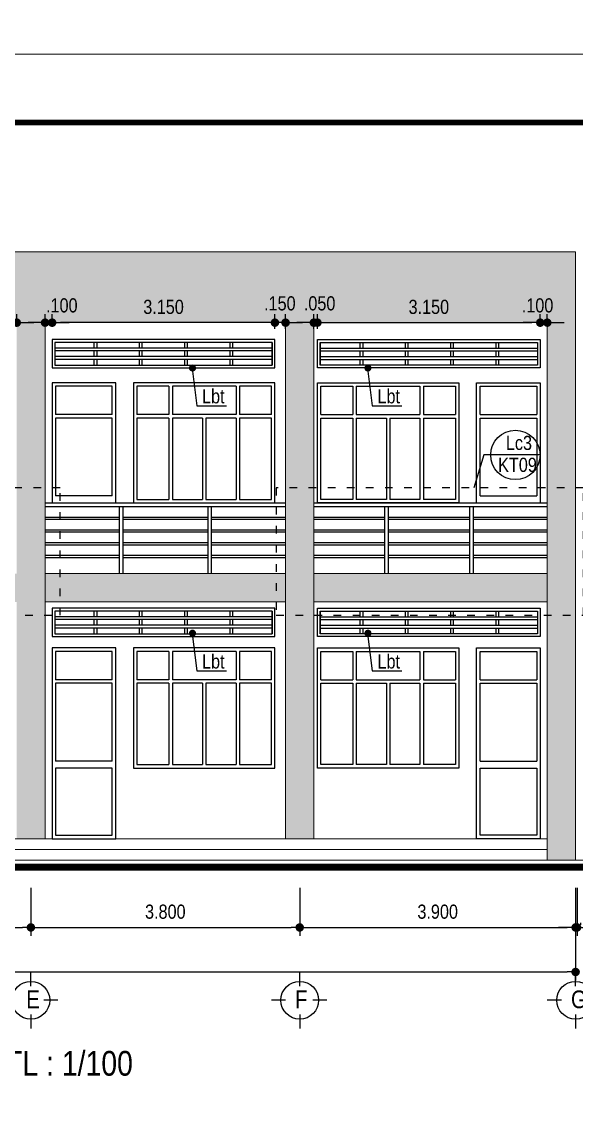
# Model space of a CAD drawing. Header units: millimetres. Extents: x 100 to 288, y -65 to 177.
# Drawn here: x 223.54 to 231.38, y 132.28 to 147.61 of the extents above; entities that cross this region are included whole.
import ezdxf

# ---------------------------------------------------------------- set-up
doc = ezdxf.new("R2010")
doc.units = ezdxf.units.MM
doc.header["$LTSCALE"] = 0.3
doc.header["$MEASUREMENT"] = 0
doc.header["$PDMODE"] = 2
doc.linetypes.add('ACAD_ISO03W100', pattern=[30, 12, -18])
doc.layers.get('0').update_dxf_attribs({"linetype": 'CONTINUOUS', "lineweight": 13})
doc.layers.get('DEFPOINTS').update_dxf_attribs({"linetype": 'CONTINUOUS', "lineweight": 13})
for name, color, linetype in [('CHU', 3, 'CONTINUOUS'), ('LAYER 1', 1, 'CONTINUOUS'), ('LAYER 7', 7, 'CONTINUOUS'), ('LAYER1', 1, 'CONTINUOUS'), ('LAYER5', 5, 'CONTINUOUS'), ('LAYER7', 7, 'CONTINUOUS')]:
    doc.layers.add(name, color=color, linetype=linetype)
doc.layers.add('Layer6', color=7, linetype='CONTINUOUS', true_color=0xffe8a3)
doc.styles.add('HELVE-KT', font='VHELVCN.TTF')
doc.dimstyles.new('1-100', dxfattribs={"dimtxt": 0.2, "dimasz": 0.12, "dimexe": 0.12, "dimexo": 0.2, "dimgap": 0.12, "dimtad": 1, "dimdec": 3, "dimzin": 4, "dimdsep": 46, "dimtxsty": 'HELVE-KT', "dimblk1": 'DOT', "dimblk2": 'DOT', "dimsah": 1, "dimcen": -0.18, "dimadec": 3, "dimazin": 0, "dimtfac": 1, "dimtdec": 3, "dimtmove": 2, "dimatfit": 3, "dimldrblk": 'DOT', "dimfxl": 0, "dimtolj": 1, "dimtzin": 4, "dimarcsym": 0})
pattern_1 = [(0, (122092.118755, -340702.974446), (0.015625, 0.03125), [0, -0.03125])]

# ---------------------------------------------------------------- blocks, each defined once
blk = doc.blocks.new('_DOT')
at = {"color": 0, "linetype": 'ByBlock'}
blk.add_line((-0.5, 0), (-1, 0), dxfattribs=at)
at = {"color": 0, "linetype": 'ByBlock', "const_width": 0.5}
blk.add_lwpolyline([(-0.25, 0, 1), (0.25, 0, 1)], format="xyb", close=True, dxfattribs=at)
blk = doc.blocks.new('*D392')
at = {"layer": 'DEFPOINTS', "color": 0, "lineweight": -2, "ltscale": 5}
for p in [(219.875, 135.559), (223.675, 135.559), (223.675, 134.797)]:
    blk.add_point(p, dxfattribs=at)
at = {"layer": 'LAYER 1', "color": 0, "lineweight": -2, "ltscale": 5}
for p, q in [((219.875, 135.359), (219.875, 134.677)), ((223.675, 135.359), (223.675, 134.677)), ((219.995, 134.797), (223.555, 134.797))]:
    blk.add_line(p, q, dxfattribs=at)
at = {"layer": 'LAYER 1', "color": 0, "lineweight": -2, "ltscale": 5, "xscale": 0.12, "yscale": 0.12, "zscale": 0.12, "rotation": 180}
blk.add_blockref('_DOT', (219.875, 134.797), dxfattribs=at)
at = {"layer": 'LAYER 1', "color": 0, "lineweight": -2, "ltscale": 5, "xscale": 0.12, "yscale": 0.12, "zscale": 0.12}
blk.add_blockref('_DOT', (223.675, 134.797), dxfattribs=at)
at = {"layer": 'LAYER 1', "color": 0, "ltscale": 5, "insert": (221.775, 135.019), "char_height": 0.2, "attachment_point": 5, "style": 'HELVE-KT'}
blk.add_mtext('\\A1;3.800', dxfattribs=at)
blk = doc.blocks.new('*D393')
at = {"layer": 'DEFPOINTS', "color": 0, "lineweight": -2, "ltscale": 5}
for p in [(223.675, 135.559), (227.475, 135.559), (227.475, 134.797)]:
    blk.add_point(p, dxfattribs=at)
at = {"layer": 'LAYER 1', "color": 0, "lineweight": -2, "ltscale": 5}
for p, q in [((223.675, 135.359), (223.675, 134.677)), ((227.475, 135.359), (227.475, 134.677)), ((223.795, 134.797), (227.355, 134.797))]:
    blk.add_line(p, q, dxfattribs=at)
at = {"layer": 'LAYER 1', "color": 0, "lineweight": -2, "ltscale": 5, "xscale": 0.12, "yscale": 0.12, "zscale": 0.12, "rotation": 180}
blk.add_blockref('_DOT', (223.675, 134.797), dxfattribs=at)
at = {"layer": 'LAYER 1', "color": 0, "lineweight": -2, "ltscale": 5, "xscale": 0.12, "yscale": 0.12, "zscale": 0.12}
blk.add_blockref('_DOT', (227.475, 134.797), dxfattribs=at)
at = {"layer": 'LAYER 1', "color": 0, "ltscale": 5, "insert": (225.575, 135.019), "char_height": 0.2, "attachment_point": 5, "style": 'HELVE-KT'}
blk.add_mtext('\\A1;3.800', dxfattribs=at)
blk = doc.blocks.new('*D394')
at = {"layer": 'DEFPOINTS', "color": 0, "lineweight": -2, "ltscale": 5}
for p in [(227.475, 135.559), (231.375, 135.559), (231.375, 134.797)]:
    blk.add_point(p, dxfattribs=at)
at = {"layer": 'LAYER 1', "color": 0, "lineweight": -2, "ltscale": 5}
for p, q in [((227.475, 135.359), (227.475, 134.677)), ((231.375, 135.359), (231.375, 134.677)), ((227.595, 134.797), (231.255, 134.797))]:
    blk.add_line(p, q, dxfattribs=at)
at = {"layer": 'LAYER 1', "color": 0, "lineweight": -2, "ltscale": 5, "xscale": 0.12, "yscale": 0.12, "zscale": 0.12, "rotation": 180}
blk.add_blockref('_DOT', (227.475, 134.797), dxfattribs=at)
at = {"layer": 'LAYER 1', "color": 0, "lineweight": -2, "ltscale": 5, "xscale": 0.12, "yscale": 0.12, "zscale": 0.12}
blk.add_blockref('_DOT', (231.375, 134.797), dxfattribs=at)
at = {"layer": 'LAYER 1', "color": 0, "ltscale": 5, "insert": (229.425, 135.019), "char_height": 0.2, "attachment_point": 5, "style": 'HELVE-KT'}
blk.add_mtext('\\A1;3.900', dxfattribs=at)
blk = doc.blocks.new('*D453')
at = {"layer": 'DEFPOINTS', "color": 0, "lineweight": -2, "ltscale": 5}
for p in [(208.875, 135.559), (231.375, 135.559), (231.375, 134.167)]:
    blk.add_point(p, dxfattribs=at)
at = {"layer": 'LAYER 1', "color": 0, "lineweight": -2, "ltscale": 5}
for p, q in [((208.875, 135.359), (208.875, 134.047)), ((231.375, 135.359), (231.375, 134.047)), ((208.995, 134.167), (231.255, 134.167))]:
    blk.add_line(p, q, dxfattribs=at)
at = {"layer": 'LAYER 1', "color": 0, "lineweight": -2, "ltscale": 5, "xscale": 0.12, "yscale": 0.12, "zscale": 0.12, "rotation": 180}
blk.add_blockref('_DOT', (208.875, 134.167), dxfattribs=at)
at = {"layer": 'LAYER 1', "color": 0, "lineweight": -2, "ltscale": 5, "xscale": 0.12, "yscale": 0.12, "zscale": 0.12}
blk.add_blockref('_DOT', (231.375, 134.167), dxfattribs=at)
at = {"layer": 'LAYER 1', "color": 0, "ltscale": 5, "insert": (220.125, 134.389), "char_height": 0.2, "attachment_point": 5, "style": 'HELVE-KT'}
blk.add_mtext('\\A1;22.500', dxfattribs=at)
blk = doc.blocks.new('*D458')
at = {"layer": 'DEFPOINTS', "color": 0, "lineweight": -2, "ltscale": 5}
for p in [(231.375, 135.559), (231.395, 135.559), (231.395, 134.797)]:
    blk.add_point(p, dxfattribs=at)
at = {"layer": 'LAYER 1', "color": 0, "lineweight": -2, "ltscale": 5}
for p, q in [((231.375, 135.359), (231.375, 134.677)), ((231.395, 135.359), (231.395, 134.677)), ((231.255, 134.797), (231.135, 134.797)), ((231.375, 134.797), (231.395, 134.797)), ((231.515, 134.797), (231.635, 134.797))]:
    blk.add_line(p, q, dxfattribs=at)
at = {"layer": 'LAYER 1', "color": 0, "lineweight": -2, "ltscale": 5, "xscale": 0.12, "yscale": 0.12, "zscale": 0.12}
blk.add_blockref('_DOT', (231.375, 134.797), dxfattribs=at)
at = {"layer": 'LAYER 1', "color": 0, "lineweight": -2, "ltscale": 5, "xscale": 0.12, "yscale": 0.12, "zscale": 0.12, "rotation": 180}
blk.add_blockref('_DOT', (231.395, 134.797), dxfattribs=at)
at = {"layer": 'LAYER 1', "color": 0, "ltscale": 5, "insert": (231.637, 134.931), "char_height": 0.2, "attachment_point": 5, "style": 'HELVE-KT'}
blk.add_mtext('\\A1;.020', dxfattribs=at)
blk = doc.blocks.new('*D722')
at = {"layer": 'DEFPOINTS', "color": 0, "lineweight": -2, "ltscale": 5}
for p in [(223.475, 143.35), (223.375, 143.11), (223.475, 143.11)]:
    blk.add_point(p, dxfattribs=at)
at = {"layer": 'LAYER 1', "color": 0, "lineweight": -2, "ltscale": 5}
for p, q in [((223.375, 143.31), (223.375, 143.47)), ((223.475, 143.31), (223.475, 143.47)), ((223.255, 143.35), (223.135, 143.35)), ((223.375, 143.35), (223.475, 143.35)), ((223.595, 143.35), (223.715, 143.35))]:
    blk.add_line(p, q, dxfattribs=at)
at = {"layer": 'LAYER 1', "color": 0, "lineweight": -2, "ltscale": 5, "xscale": 0.12, "yscale": 0.12, "zscale": 0.12}
blk.add_blockref('_DOT', (223.375, 143.35), dxfattribs=at)
at = {"layer": 'LAYER 1', "color": 0, "lineweight": -2, "ltscale": 5, "xscale": 0.12, "yscale": 0.12, "zscale": 0.12, "rotation": 180}
blk.add_blockref('_DOT', (223.475, 143.35), dxfattribs=at)
at = {"layer": 'LAYER 1', "color": 0, "ltscale": 5, "insert": (223.237, 143.593), "char_height": 0.2, "attachment_point": 5, "style": 'HELVE-KT'}
blk.add_mtext('\\A1;.100', dxfattribs=at)
blk = doc.blocks.new('*D723')
at = {"layer": 'DEFPOINTS', "color": 0, "lineweight": -2, "ltscale": 5}
for p in [(227.125, 143.35), (227.125, 143.063), (227.275, 143.063)]:
    blk.add_point(p, dxfattribs=at)
at = {"layer": 'LAYER 1', "color": 0, "lineweight": -2, "ltscale": 5}
for p, q in [((227.125, 143.263), (227.125, 143.47)), ((227.275, 143.263), (227.275, 143.47)), ((227.005, 143.35), (226.885, 143.35)), ((227.275, 143.35), (227.125, 143.35)), ((227.395, 143.35), (227.515, 143.35))]:
    blk.add_line(p, q, dxfattribs=at)
at = {"layer": 'LAYER 1', "color": 0, "lineweight": -2, "ltscale": 5, "xscale": 0.12, "yscale": 0.12, "zscale": 0.12}
blk.add_blockref('_DOT', (227.125, 143.35), dxfattribs=at)
at = {"layer": 'LAYER 1', "color": 0, "lineweight": -2, "ltscale": 5, "xscale": 0.12, "yscale": 0.12, "zscale": 0.12, "rotation": 180}
blk.add_blockref('_DOT', (227.275, 143.35), dxfattribs=at)
at = {"layer": 'LAYER 1', "color": 0, "ltscale": 5, "insert": (227.194, 143.622), "char_height": 0.2, "attachment_point": 5, "style": 'HELVE-KT'}
blk.add_mtext('\\A1;.150', dxfattribs=at)
blk = doc.blocks.new('*D724')
at = {"layer": 'DEFPOINTS', "color": 0, "lineweight": -2, "ltscale": 5}
for p in [(223.975, 143.35), (223.975, 143.11), (227.125, 143.063)]:
    blk.add_point(p, dxfattribs=at)
at = {"layer": 'LAYER 1', "color": 0, "lineweight": -2, "ltscale": 5}
for p, q in [((223.975, 143.31), (223.975, 143.47)), ((227.125, 143.263), (227.125, 143.47)), ((227.005, 143.35), (224.095, 143.35))]:
    blk.add_line(p, q, dxfattribs=at)
at = {"layer": 'LAYER 1', "color": 0, "lineweight": -2, "ltscale": 5, "xscale": 0.12, "yscale": 0.12, "zscale": 0.12, "rotation": 180}
blk.add_blockref('_DOT', (223.975, 143.35), dxfattribs=at)
at = {"layer": 'LAYER 1', "color": 0, "lineweight": -2, "ltscale": 5, "xscale": 0.12, "yscale": 0.12, "zscale": 0.12}
blk.add_blockref('_DOT', (227.125, 143.35), dxfattribs=at)
at = {"layer": 'LAYER 1', "color": 0, "ltscale": 5, "insert": (225.55, 143.572), "char_height": 0.2, "attachment_point": 5, "style": 'HELVE-KT'}
blk.add_mtext('\\A1;3.150', dxfattribs=at)
blk = doc.blocks.new('*D725')
at = {"layer": 'DEFPOINTS', "color": 0, "lineweight": -2, "ltscale": 5}
for p in [(223.875, 143.35), (223.875, 143.11), (223.975, 143.11)]:
    blk.add_point(p, dxfattribs=at)
at = {"layer": 'LAYER 1', "color": 0, "lineweight": -2, "ltscale": 5}
for p, q in [((223.875, 143.31), (223.875, 143.47)), ((223.975, 143.31), (223.975, 143.47)), ((223.755, 143.35), (223.635, 143.35)), ((223.975, 143.35), (223.875, 143.35)), ((224.095, 143.35), (224.215, 143.35))]:
    blk.add_line(p, q, dxfattribs=at)
at = {"layer": 'LAYER 1', "color": 0, "lineweight": -2, "ltscale": 5, "xscale": 0.12, "yscale": 0.12, "zscale": 0.12}
blk.add_blockref('_DOT', (223.875, 143.35), dxfattribs=at)
at = {"layer": 'LAYER 1', "color": 0, "lineweight": -2, "ltscale": 5, "xscale": 0.12, "yscale": 0.12, "zscale": 0.12, "rotation": 180}
blk.add_blockref('_DOT', (223.975, 143.35), dxfattribs=at)
at = {"layer": 'LAYER 1', "color": 0, "ltscale": 5, "insert": (224.112, 143.593), "char_height": 0.2, "attachment_point": 5, "style": 'HELVE-KT'}
blk.add_mtext('\\A1;.100', dxfattribs=at)
blk = doc.blocks.new('*D726')
at = {"layer": 'DEFPOINTS', "color": 0, "lineweight": -2, "ltscale": 5}
for p in [(227.725, 143.35), (227.675, 143.063), (227.725, 143.063)]:
    blk.add_point(p, dxfattribs=at)
at = {"layer": 'LAYER 1', "color": 0, "lineweight": -2, "ltscale": 5}
for p, q in [((227.675, 143.263), (227.675, 143.47)), ((227.725, 143.263), (227.725, 143.47)), ((227.555, 143.35), (227.435, 143.35)), ((227.675, 143.35), (227.725, 143.35)), ((227.845, 143.35), (227.965, 143.35))]:
    blk.add_line(p, q, dxfattribs=at)
at = {"layer": 'LAYER 1', "color": 0, "lineweight": -2, "ltscale": 5, "xscale": 0.12, "yscale": 0.12, "zscale": 0.12}
blk.add_blockref('_DOT', (227.675, 143.35), dxfattribs=at)
at = {"layer": 'LAYER 1', "color": 0, "lineweight": -2, "ltscale": 5, "xscale": 0.12, "yscale": 0.12, "zscale": 0.12, "rotation": 180}
blk.add_blockref('_DOT', (227.725, 143.35), dxfattribs=at)
at = {"layer": 'LAYER 1', "color": 0, "ltscale": 5, "insert": (227.756, 143.622), "char_height": 0.2, "attachment_point": 5, "style": 'HELVE-KT'}
blk.add_mtext('\\A1;.050', dxfattribs=at)
blk = doc.blocks.new('*D727')
at = {"layer": 'DEFPOINTS', "color": 0, "lineweight": -2, "ltscale": 5}
for p in [(230.875, 143.35), (227.725, 143.063), (230.875, 143.11)]:
    blk.add_point(p, dxfattribs=at)
at = {"layer": 'LAYER 1', "color": 0, "lineweight": -2, "ltscale": 5}
for p, q in [((227.725, 143.263), (227.725, 143.47)), ((230.875, 143.31), (230.875, 143.47)), ((227.845, 143.35), (230.755, 143.35))]:
    blk.add_line(p, q, dxfattribs=at)
at = {"layer": 'LAYER 1', "color": 0, "lineweight": -2, "ltscale": 5, "xscale": 0.12, "yscale": 0.12, "zscale": 0.12, "rotation": 180}
blk.add_blockref('_DOT', (227.725, 143.35), dxfattribs=at)
at = {"layer": 'LAYER 1', "color": 0, "lineweight": -2, "ltscale": 5, "xscale": 0.12, "yscale": 0.12, "zscale": 0.12}
blk.add_blockref('_DOT', (230.875, 143.35), dxfattribs=at)
at = {"layer": 'LAYER 1', "color": 0, "ltscale": 5, "insert": (229.3, 143.572), "char_height": 0.2, "attachment_point": 5, "style": 'HELVE-KT'}
blk.add_mtext('\\A1;3.150', dxfattribs=at)
blk = doc.blocks.new('*D728')
at = {"layer": 'DEFPOINTS', "color": 0, "lineweight": -2, "ltscale": 5}
for p in [(230.975, 143.35), (230.875, 143.11), (230.975, 143.11)]:
    blk.add_point(p, dxfattribs=at)
at = {"layer": 'LAYER 1', "color": 0, "lineweight": -2, "ltscale": 5}
for p, q in [((230.875, 143.31), (230.875, 143.47)), ((230.975, 143.31), (230.975, 143.47)), ((230.755, 143.35), (230.635, 143.35)), ((230.875, 143.35), (230.975, 143.35)), ((231.095, 143.35), (231.215, 143.35))]:
    blk.add_line(p, q, dxfattribs=at)
at = {"layer": 'LAYER 1', "color": 0, "lineweight": -2, "ltscale": 5, "xscale": 0.12, "yscale": 0.12, "zscale": 0.12}
blk.add_blockref('_DOT', (230.875, 143.35), dxfattribs=at)
at = {"layer": 'LAYER 1', "color": 0, "lineweight": -2, "ltscale": 5, "xscale": 0.12, "yscale": 0.12, "zscale": 0.12, "rotation": 180}
blk.add_blockref('_DOT', (230.975, 143.35), dxfattribs=at)
at = {"layer": 'LAYER 1', "color": 0, "ltscale": 5, "insert": (230.837, 143.593), "char_height": 0.2, "attachment_point": 5, "style": 'HELVE-KT'}
blk.add_mtext('\\A1;.100', dxfattribs=at)

msp = doc.modelspace()

# ---------------------------------------------------------------- hatches: boundary and pattern name
at = {"layer": 'Layer6', "ltscale": 5}
h = msp.add_hatch(dxfattribs=at)
h.set_pattern_fill('DOTS', color=256, scale=0.5, style=0)
h.set_pattern_definition([(0, (208.874834, 135.750307), (0.015625, 0.03125), [0, -0.03125])])
h.paths.add_polyline_path([(231.37483, 144.35031), (209.63551, 144.35031), (209.63551, 143.35031), (230.97483, 143.35031), (230.97483, 141.01556), (231.37483, 141.01556)])
h.paths.add_polyline_path([(209.63551, 144.35031), (208.87483, 144.35031), (208.87483, 141.01556), (209.27483, 141.01556), (209.27483, 143.35031), (209.63551, 143.35031)])
h.paths.add_polyline_path([(209.27483, 141.01556), (208.87483, 141.01556), (208.87483, 139.21176), (209.27483, 139.21176)])
h.paths.add_polyline_path([(209.27483, 139.21176), (208.87483, 139.21176), (208.87483, 135.75031), (209.27483, 135.75031)])
h.paths.add_polyline_path([(231.37483, 139.21176), (230.97483, 139.21176), (230.97483, 135.75031), (231.37483, 135.75031)])
h.paths.add_polyline_path([(231.37483, 141.01556), (230.97483, 141.01556), (230.97483, 139.21176), (231.37483, 139.21176)])
h.paths.add_polyline_path([(212.2801, 143.79043), (212.81957, 143.79043), (212.81957, 143.48616), (212.2801, 143.48616)], flags=24)
h.paths.add_polyline_path([(213.85677, 143.72457), (214.5429, 143.72457), (214.5429, 143.42031), (213.85677, 143.42031)], flags=24)
h.paths.add_polyline_path([(215.30295, 143.76508), (215.84241, 143.76508), (215.84241, 143.46081), (215.30295, 143.46081)], flags=24)
h.paths.add_polyline_path([(219.32383, 143.77385), (219.8633, 143.77385), (219.8633, 143.46958), (219.32383, 143.46958)], flags=24)
h.paths.add_polyline_path([(217.60677, 143.72457), (218.2929, 143.72457), (218.2929, 143.42031), (217.60677, 143.42031)], flags=24)
h.paths.add_polyline_path([(216.24276, 143.74528), (216.78222, 143.74528), (216.78222, 143.44101), (216.24276, 143.44101)], flags=24)
h.paths.add_polyline_path([(219.88637, 143.77385), (220.42583, 143.77385), (220.42583, 143.46958), (219.88637, 143.46958)], flags=24)
h.paths.add_polyline_path([(221.45677, 143.72457), (222.1429, 143.72457), (222.1429, 143.42031), (221.45677, 143.42031)], flags=24)
h.paths.add_polyline_path([(222.96744, 143.74528), (223.50691, 143.74528), (223.50691, 143.44101), (222.96744, 143.44101)], flags=24)
h.paths.add_polyline_path([(226.92383, 143.77385), (227.4633, 143.77385), (227.4633, 143.46958), (226.92383, 143.46958)], flags=24)
h.paths.add_polyline_path([(225.20677, 143.72457), (225.8929, 143.72457), (225.8929, 143.42031), (225.20677, 143.42031)], flags=24)
h.paths.add_polyline_path([(223.84276, 143.74528), (224.38222, 143.74528), (224.38222, 143.44101), (223.84276, 143.44101)], flags=24)
h.paths.add_polyline_path([(227.48637, 143.77385), (228.02583, 143.77385), (228.02583, 143.46958), (227.48637, 143.46958)], flags=24)
h.paths.add_polyline_path([(228.95677, 143.72457), (229.6429, 143.72457), (229.6429, 143.42031), (228.95677, 143.42031)], flags=24)
h.paths.add_polyline_path([(230.56744, 143.74528), (231.10691, 143.74528), (231.10691, 143.44101), (230.56744, 143.44101)], flags=24)
h = msp.add_hatch(dxfattribs=at)
h.set_pattern_fill('DOTS', color=256, scale=0.5, style=0)
h.set_pattern_definition(pattern_1)
h.paths.add_polyline_path([(227.27483, 136.05031), (227.67483, 136.05031), (227.67483, 143.35031), (227.27483, 143.35031)])
h.paths.add_polyline_path([(223.47483, 136.05031), (223.87483, 136.05031), (223.87483, 143.35031), (223.47483, 143.35031)])
h.paths.add_polyline_path([(219.67483, 136.05031), (220.07483, 136.05031), (220.07483, 143.35031), (219.67483, 143.35031)])
h.paths.add_polyline_path([(215.87483, 136.05031), (216.27483, 136.05031), (216.27483, 143.35031), (215.87483, 143.35031)])
h.paths.add_polyline_path([(212.47483, 143.35031), (212.07483, 143.35031), (212.07483, 136.05031), (212.47483, 136.05031)])
h = msp.add_hatch(dxfattribs=at)
h.set_pattern_fill('DOTS', color=256, scale=0.5, style=0)
h.set_pattern_definition(pattern_1)
h.paths.add_polyline_path([(212.07483, 139.40031), (212.07483, 139.80031), (209.27483, 139.80031), (209.27483, 139.40031)])
h.paths.add_polyline_path([(215.87483, 139.40031), (215.87483, 139.80031), (212.47483, 139.80031), (212.47483, 139.40031)])
h.paths.add_polyline_path([(216.27483, 139.80031), (216.27483, 139.40031), (219.67483, 139.40031), (219.67483, 139.80031)])
h.paths.add_polyline_path([(223.47483, 139.40031), (223.47483, 139.80031), (220.07483, 139.80031), (220.07483, 139.40031)])
h.paths.add_polyline_path([(223.87483, 139.80031), (223.87483, 139.40031), (227.27483, 139.40031), (227.27483, 139.80031)])
h.paths.add_polyline_path([(227.67483, 139.80031), (227.67483, 139.40031), (230.97483, 139.40031), (230.97483, 139.80031)])
h.paths.add_polyline_path([(209.27483, 142.80031), (209.27483, 142.45031), (212.07483, 142.45031), (212.07483, 142.80031)])

# ---------------------------------------------------------------- linework, layer by layer
at = {"ltscale": 5}
for p, q in [((208.87483, 144.35031), (231.37483, 144.35031)), ((209.27483, 143.35031), (230.97483, 143.35031)), ((223.87483, 143.35031), (223.87483, 136.05031)), ((227.27483, 143.35031), (227.27483, 136.05031)), ((227.67483, 143.35031), (227.67483, 136.05031)), ((230.97483, 143.35031), (230.97483, 135.75031)), ((223.87483, 139.80031), (227.27483, 139.80031)), ((227.67483, 139.80031), (230.97483, 139.80031)), ((223.87483, 139.40031), (227.27483, 139.40031)), ((227.67483, 139.40031), (230.97483, 139.40031)), ((209.27483, 136.05031), (230.97483, 136.05031)), ((209.27483, 135.90031), (230.97483, 135.90031)), ((207.0255, 135.75031), (234.35287, 135.75031)), ((207.0255, 135.65031), (238.26865, 135.65031))]:
    msp.add_line(p, q, dxfattribs=at)
for points in [[(231.37483, 144.35031), (231.37483, 135.75031)], [(228.29141, 135.75031), (238.26865, 135.75031)]]:
    msp.add_lwpolyline(points, dxfattribs=at)
at = {"ltscale": 5, "const_width": 0.1}
msp.add_lwpolyline([(207.0255, 135.65031), (238.26865, 135.65031)], dxfattribs=at)
at = {"layer": 'CHU'}
for points in [[(223.67483, 133.96677), (223.67483, 134.16677)], [(227.47483, 133.96677), (227.47483, 134.16677)], [(231.37483, 133.96677), (231.37483, 134.16677)], [(224.05817, 133.76677), (223.85817, 133.76677)], [(227.27483, 133.76677), (227.07483, 133.76677)], [(227.85817, 133.76677), (227.65817, 133.76677)], [(231.17483, 133.76677), (230.97483, 133.76677)], [(223.67483, 133.56677), (223.67483, 133.36677)], [(227.47483, 133.56677), (227.47483, 133.36677)], [(231.37483, 133.56677), (231.37483, 133.36677)]]:
    msp.add_lwpolyline(points, dxfattribs=at)
for centre in [(223.67483, 133.76677), (227.47483, 133.76677), (231.37483, 133.76677)]:
    msp.add_circle(centre, 0.26667, dxfattribs=at)
at = {"layer": 'DEFPOINTS', "linetype": 'Continuous', "ltscale": 0.08}
for points in [[(203.74885, 147.14536), (245.74885, 147.14536), (245.74885, 176.84536), (203.74885, 176.84536)], [(203.74885, 117.44536), (245.74885, 117.44536), (245.74885, 147.14536), (203.74885, 147.14536)]]:
    msp.add_lwpolyline(points, close=True, dxfattribs=at)
at = {"layer": 'LAYER 1', "lineweight": -2, "ltscale": 0.08, "const_width": 0.05}
for points in [[(225.93447, 142.70847, 1), (225.98447, 142.70847, 1)], [(228.41447, 142.70847, 1), (228.46447, 142.70847, 1)], [(225.93447, 138.95847, 1), (225.98447, 138.95847, 1)], [(228.41447, 138.95847, 1), (228.46447, 138.95847, 1)]]:
    msp.add_lwpolyline(points, format="xyb", close=True, dxfattribs=at)
at = {"layer": 'LAYER 1', "lineweight": -2, "ltscale": 0.08}
for points in [[(225.95363, 142.70031), (226.01981, 142.17544), (226.44031, 142.17544)], [(228.43363, 142.70031), (228.49981, 142.17544), (228.92031, 142.17544)], [(225.95363, 138.95031), (226.01981, 138.42544), (226.44031, 138.42544)], [(228.43363, 138.95031), (228.49981, 138.42544), (228.92031, 138.42544)]]:
    msp.add_lwpolyline(points, dxfattribs=at)
at = {"layer": 'LAYER 1', "linetype": 'ACAD_ISO03W100', "ltscale": 0.03}
for points in [[(219.54389, 139.21176), (224.08881, 139.21176), (224.08881, 141.01556), (219.54389, 141.01556)], [(227.14389, 139.21176), (231.48852, 139.21176), (231.48852, 141.01556), (227.14389, 141.01556)]]:
    msp.add_lwpolyline(points, close=True, dxfattribs=at)
at = {"layer": 'LAYER 7', "ltscale": 20}
msp.add_lwpolyline([(230.87186, 141.47925), (230.07604, 141.47925), (229.93421, 141.01556)], dxfattribs=at)
msp.add_circle((230.52302, 141.47925), 0.34883, dxfattribs=at)
at = {"layer": 'LAYER5', "color": 163, "ltscale": 5}
for p, q in [((227.08483, 142.99031), (224.01483, 142.99031)), ((224.56483, 143.07031), (224.56483, 142.99031)), ((224.60483, 143.07031), (224.60483, 142.99031)), ((225.20483, 143.07031), (225.20483, 142.99031)), ((225.24483, 143.07031), (225.24483, 142.99031)), ((225.84483, 143.07031), (225.84483, 142.99031)), ((225.88483, 143.07031), (225.88483, 142.99031)), ((226.48483, 143.07031), (226.48483, 142.99031)), ((226.52483, 143.07031), (226.52483, 142.99031)), ((227.08483, 143.07031), (227.08483, 142.75031)), ((227.76483, 143.07031), (227.76483, 142.75031)), ((227.76483, 142.99031), (230.83483, 142.99031)), ((228.32483, 143.07031), (228.32483, 142.99031)), ((228.36483, 143.07031), (228.36483, 142.99031)), ((228.96483, 143.07031), (228.96483, 142.99031)), ((229.00483, 143.07031), (229.00483, 142.99031)), ((229.60483, 143.07031), (229.60483, 142.99031)), ((229.64483, 143.07031), (229.64483, 142.99031)), ((230.24483, 143.07031), (230.24483, 142.99031)), ((230.28483, 143.07031), (230.28483, 142.99031)), ((227.08483, 142.95031), (224.01483, 142.95031)), ((227.08483, 142.87031), (224.01483, 142.87031)), ((224.56483, 142.95031), (224.56483, 142.87031)), ((224.60483, 142.95031), (224.60483, 142.87031)), ((225.20483, 142.95031), (225.20483, 142.87031)), ((225.24483, 142.95031), (225.24483, 142.87031)), ((225.84483, 142.95031), (225.84483, 142.87031)), ((225.88483, 142.95031), (225.88483, 142.87031)), ((226.48483, 142.95031), (226.48483, 142.87031)), ((226.52483, 142.95031), (226.52483, 142.87031)), ((227.76483, 142.95031), (230.83483, 142.95031)), ((227.76483, 142.87031), (230.83483, 142.87031)), ((228.32483, 142.95031), (228.32483, 142.87031)), ((228.36483, 142.95031), (228.36483, 142.87031)), ((228.96483, 142.95031), (228.96483, 142.87031)), ((229.00483, 142.95031), (229.00483, 142.87031)), ((229.60483, 142.95031), (229.60483, 142.87031)), ((229.64483, 142.95031), (229.64483, 142.87031)), ((230.24483, 142.95031), (230.24483, 142.87031)), ((230.28483, 142.95031), (230.28483, 142.87031)), ((227.08483, 142.83031), (224.01483, 142.83031)), ((224.56483, 142.83031), (224.56483, 142.75031)), ((224.60483, 142.83031), (224.60483, 142.75031)), ((225.20483, 142.83031), (225.20483, 142.75031)), ((225.24483, 142.83031), (225.24483, 142.75031)), ((225.84483, 142.83031), (225.84483, 142.75031)), ((225.88483, 142.83031), (225.88483, 142.75031)), ((226.48483, 142.83031), (226.48483, 142.75031)), ((226.52483, 142.83031), (226.52483, 142.75031)), ((227.76483, 142.83031), (230.83483, 142.83031)), ((228.32483, 142.83031), (228.32483, 142.75031)), ((228.36483, 142.83031), (228.36483, 142.75031)), ((228.96483, 142.83031), (228.96483, 142.75031)), ((229.00483, 142.83031), (229.00483, 142.75031)), ((229.60483, 142.83031), (229.60483, 142.75031)), ((229.64483, 142.83031), (229.64483, 142.75031)), ((230.24483, 142.83031), (230.24483, 142.75031)), ((230.28483, 142.83031), (230.28483, 142.75031)), ((225.62483, 142.45031), (225.62483, 142.05031)), ((225.67483, 142.45031), (225.67483, 142.05031)), ((226.57483, 142.45031), (226.57483, 142.05031)), ((226.62483, 142.45031), (226.62483, 142.05031)), ((228.22483, 142.45031), (228.22483, 142.05031)), ((228.27483, 142.45031), (228.27483, 142.05031)), ((229.17483, 142.45031), (229.17483, 142.05031)), ((229.22483, 142.45031), (229.22483, 142.05031)), ((224.82483, 142.05031), (224.02483, 142.05031)), ((224.82483, 142.00031), (224.02483, 142.00031)), ((225.62483, 142.05031), (225.17483, 142.05031)), ((225.62483, 142.00031), (225.17483, 142.00031)), ((225.62483, 142.00031), (225.17483, 142.00031)), ((225.62483, 142.00031), (225.62483, 140.85031)), ((226.57483, 142.05031), (225.67483, 142.05031)), ((226.09983, 142.00031), (225.67483, 142.00031)), ((226.09983, 142.00031), (225.67483, 142.00031)), ((225.67483, 142.00031), (225.67483, 140.85031)), ((226.09983, 142.00031), (226.09983, 140.85031)), ((226.57483, 142.00031), (226.14983, 142.00031)), ((226.57483, 142.00031), (226.14983, 142.00031)), ((226.14983, 142.00031), (226.14983, 140.85031)), ((226.57483, 142.00031), (226.57483, 140.85031)), ((227.07483, 142.05031), (226.62483, 142.05031)), ((227.07483, 142.00031), (226.62483, 142.00031)), ((227.07483, 142.00031), (226.62483, 142.00031)), ((226.62483, 142.00031), (226.62483, 140.85031)), ((227.77483, 142.05031), (228.22483, 142.05031)), ((227.77483, 142.00031), (228.22483, 142.00031)), ((227.77483, 142.00031), (228.22483, 142.00031)), ((228.22483, 142.00031), (228.22483, 140.85031)), ((228.27483, 142.05031), (229.17483, 142.05031)), ((228.27483, 142.00031), (228.69983, 142.00031)), ((228.27483, 142.00031), (228.69983, 142.00031)), ((228.27483, 142.00031), (228.27483, 140.85031)), ((228.69983, 142.00031), (228.69983, 140.85031)), ((228.74983, 142.00031), (229.17483, 142.00031)), ((228.74983, 142.00031), (229.17483, 142.00031)), ((228.74983, 142.00031), (228.74983, 140.85031)), ((229.17483, 142.00031), (229.17483, 140.85031)), ((229.22483, 142.05031), (229.67483, 142.05031)), ((229.22483, 142.00031), (229.67483, 142.00031)), ((229.22483, 142.00031), (229.67483, 142.00031)), ((229.22483, 142.00031), (229.22483, 140.85031)), ((230.02483, 142.05031), (230.82483, 142.05031)), ((230.02483, 142.00031), (230.82483, 142.00031)), ((224.82483, 140.90031), (224.02483, 140.90031)), ((230.02483, 140.90031), (230.82483, 140.90031)), ((227.08483, 139.19031), (224.01483, 139.19031)), ((224.56483, 139.27031), (224.56483, 139.19031)), ((224.60483, 139.27031), (224.60483, 139.19031)), ((225.20483, 139.27031), (225.20483, 139.19031)), ((225.24483, 139.27031), (225.24483, 139.19031)), ((225.84483, 139.27031), (225.84483, 139.19031)), ((225.88483, 139.27031), (225.88483, 139.19031)), ((226.48483, 139.27031), (226.48483, 139.19031)), ((226.52483, 139.27031), (226.52483, 139.19031)), ((227.08483, 139.27031), (227.08483, 138.95031)), ((227.76483, 139.27031), (227.76483, 138.95031)), ((227.76483, 139.19031), (230.83483, 139.19031)), ((228.32483, 139.27031), (228.32483, 139.19031)), ((228.36483, 139.27031), (228.36483, 139.19031)), ((228.96483, 139.27031), (228.96483, 139.19031)), ((229.00483, 139.27031), (229.00483, 139.19031)), ((229.60483, 139.27031), (229.60483, 139.19031)), ((229.64483, 139.27031), (229.64483, 139.19031)), ((230.24483, 139.27031), (230.24483, 139.19031)), ((230.28483, 139.27031), (230.28483, 139.19031)), ((227.08483, 139.15031), (224.01483, 139.15031)), ((227.08483, 139.07031), (224.01483, 139.07031)), ((227.08483, 139.03031), (224.01483, 139.03031)), ((224.56483, 139.15031), (224.56483, 139.07031)), ((224.56483, 139.03031), (224.56483, 138.95031)), ((224.60483, 139.15031), (224.60483, 139.07031)), ((224.60483, 139.03031), (224.60483, 138.95031)), ((225.20483, 139.15031), (225.20483, 139.07031)), ((225.20483, 139.03031), (225.20483, 138.95031)), ((225.24483, 139.15031), (225.24483, 139.07031)), ((225.24483, 139.03031), (225.24483, 138.95031)), ((225.84483, 139.15031), (225.84483, 139.07031)), ((225.84483, 139.03031), (225.84483, 138.95031)), ((225.88483, 139.15031), (225.88483, 139.07031)), ((225.88483, 139.03031), (225.88483, 138.95031)), ((226.48483, 139.15031), (226.48483, 139.07031)), ((226.48483, 139.03031), (226.48483, 138.95031)), ((226.52483, 139.15031), (226.52483, 139.07031)), ((226.52483, 139.03031), (226.52483, 138.95031)), ((227.76483, 139.15031), (230.83483, 139.15031)), ((227.76483, 139.07031), (230.83483, 139.07031)), ((227.76483, 139.03031), (230.83483, 139.03031)), ((228.32483, 139.15031), (228.32483, 139.07031)), ((228.32483, 139.03031), (228.32483, 138.95031)), ((228.36483, 139.15031), (228.36483, 139.07031)), ((228.36483, 139.03031), (228.36483, 138.95031)), ((228.96483, 139.15031), (228.96483, 139.07031)), ((228.96483, 139.03031), (228.96483, 138.95031)), ((229.00483, 139.15031), (229.00483, 139.07031)), ((229.00483, 139.03031), (229.00483, 138.95031)), ((229.60483, 139.15031), (229.60483, 139.07031)), ((229.60483, 139.03031), (229.60483, 138.95031)), ((229.64483, 139.15031), (229.64483, 139.07031)), ((229.64483, 139.03031), (229.64483, 138.95031)), ((230.24483, 139.15031), (230.24483, 139.07031)), ((230.24483, 139.03031), (230.24483, 138.95031)), ((230.28483, 139.15031), (230.28483, 139.07031)), ((230.28483, 139.03031), (230.28483, 138.95031)), ((225.62483, 138.70031), (225.62483, 138.30031)), ((225.67483, 138.70031), (225.67483, 138.30031)), ((226.57483, 138.70031), (226.57483, 138.30031)), ((226.62483, 138.70031), (226.62483, 138.30031)), ((228.22483, 138.70031), (228.22483, 138.30031)), ((228.27483, 138.70031), (228.27483, 138.30031)), ((229.17483, 138.70031), (229.17483, 138.30031)), ((229.22483, 138.70031), (229.22483, 138.30031)), ((224.82483, 138.30031), (224.02483, 138.30031)), ((224.82483, 138.25031), (224.02483, 138.25031)), ((225.62483, 138.30031), (225.17483, 138.30031)), ((225.62483, 138.25031), (225.17483, 138.25031)), ((225.62483, 138.25031), (225.17483, 138.25031)), ((225.62483, 138.25031), (225.62483, 137.10031)), ((226.57483, 138.30031), (225.67483, 138.30031)), ((226.09983, 138.25031), (225.67483, 138.25031)), ((226.09983, 138.25031), (225.67483, 138.25031)), ((225.67483, 138.25031), (225.67483, 137.10031)), ((226.09983, 138.25031), (226.09983, 137.10031)), ((226.57483, 138.25031), (226.14983, 138.25031)), ((226.57483, 138.25031), (226.14983, 138.25031)), ((226.14983, 138.25031), (226.14983, 137.10031)), ((226.57483, 138.25031), (226.57483, 137.10031)), ((227.07483, 138.30031), (226.62483, 138.30031)), ((227.07483, 138.25031), (226.62483, 138.25031)), ((227.07483, 138.25031), (226.62483, 138.25031)), ((226.62483, 138.25031), (226.62483, 137.10031)), ((227.77483, 138.30031), (228.22483, 138.30031)), ((227.77483, 138.25031), (228.22483, 138.25031)), ((227.77483, 138.25031), (228.22483, 138.25031)), ((228.22483, 138.25031), (228.22483, 137.10031)), ((228.27483, 138.30031), (229.17483, 138.30031)), ((228.27483, 138.25031), (228.69983, 138.25031)), ((228.27483, 138.25031), (228.69983, 138.25031)), ((228.27483, 138.25031), (228.27483, 137.10031)), ((228.69983, 138.25031), (228.69983, 137.10031)), ((228.74983, 138.25031), (229.17483, 138.25031)), ((228.74983, 138.25031), (229.17483, 138.25031)), ((228.74983, 138.25031), (228.74983, 137.10031)), ((229.17483, 138.25031), (229.17483, 137.10031)), ((229.22483, 138.30031), (229.67483, 138.30031)), ((229.22483, 138.25031), (229.67483, 138.25031)), ((229.22483, 138.25031), (229.67483, 138.25031)), ((229.22483, 138.25031), (229.22483, 137.10031)), ((230.02483, 138.30031), (230.82483, 138.30031)), ((230.02483, 138.25031), (230.82483, 138.25031)), ((224.82483, 137.15031), (224.02483, 137.15031)), ((224.82483, 137.05031), (224.02483, 137.05031)), ((230.02483, 137.15031), (230.82483, 137.15031)), ((230.02483, 137.05031), (230.82483, 137.05031))]:
    msp.add_line(p, q, dxfattribs=at)
at = {"layer": 'LAYER5', "ltscale": 5}
for p, q in [((223.87483, 140.80031), (227.27483, 140.80031)), ((223.87483, 140.75031), (227.27483, 140.75031)), ((224.92483, 140.75031), (224.92483, 139.80031)), ((224.97483, 140.75031), (224.97483, 139.80031)), ((226.17483, 140.75031), (226.17483, 139.80031)), ((226.22483, 140.75031), (226.22483, 139.80031)), ((227.67483, 140.80031), (230.97483, 140.80031)), ((227.67483, 140.75031), (230.97483, 140.75031)), ((228.67483, 140.75031), (228.67483, 139.80031)), ((228.72483, 140.75031), (228.72483, 139.80031)), ((229.87483, 140.75031), (229.87483, 139.80031)), ((229.92483, 140.75031), (229.92483, 139.80031)), ((223.87483, 140.60031), (224.92483, 140.60031)), ((223.87483, 140.57031), (224.92483, 140.57031)), ((224.97483, 140.60031), (226.17483, 140.60031)), ((224.97483, 140.57031), (226.17483, 140.57031)), ((226.22483, 140.60031), (227.27483, 140.60031)), ((226.22483, 140.57031), (227.27483, 140.57031)), ((227.67483, 140.60031), (228.67483, 140.60031)), ((227.67483, 140.57031), (228.67483, 140.57031)), ((228.72483, 140.60031), (229.87483, 140.60031)), ((228.72483, 140.57031), (229.87483, 140.57031)), ((229.92483, 140.60031), (230.97483, 140.60031)), ((229.92483, 140.57031), (230.97483, 140.57031)), ((223.87483, 140.42031), (224.92483, 140.42031)), ((223.87483, 140.39031), (224.92483, 140.39031)), ((224.97483, 140.42031), (226.17483, 140.42031)), ((224.97483, 140.39031), (226.17483, 140.39031)), ((226.22483, 140.42031), (227.27483, 140.42031)), ((226.22483, 140.39031), (227.27483, 140.39031)), ((227.67483, 140.42031), (228.67483, 140.42031)), ((227.67483, 140.39031), (228.67483, 140.39031)), ((228.72483, 140.42031), (229.87483, 140.42031)), ((228.72483, 140.39031), (229.87483, 140.39031)), ((229.92483, 140.42031), (230.97483, 140.42031)), ((229.92483, 140.39031), (230.97483, 140.39031)), ((223.87483, 140.24031), (224.92483, 140.24031)), ((224.97483, 140.24031), (226.17483, 140.24031)), ((226.22483, 140.24031), (227.27483, 140.24031)), ((227.67483, 140.24031), (228.67483, 140.24031)), ((228.72483, 140.24031), (229.87483, 140.24031)), ((229.92483, 140.24031), (230.97483, 140.24031)), ((223.87483, 140.21031), (224.92483, 140.21031)), ((224.97483, 140.21031), (226.17483, 140.21031)), ((226.22483, 140.21031), (227.27483, 140.21031)), ((227.67483, 140.21031), (228.67483, 140.21031)), ((228.72483, 140.21031), (229.87483, 140.21031)), ((229.92483, 140.21031), (230.97483, 140.21031)), ((223.87483, 140.06031), (224.92483, 140.06031)), ((223.87483, 140.03031), (224.92483, 140.03031)), ((224.97483, 140.06031), (226.17483, 140.06031)), ((224.97483, 140.03031), (226.17483, 140.03031)), ((226.22483, 140.06031), (227.27483, 140.06031)), ((226.22483, 140.03031), (227.27483, 140.03031)), ((227.67483, 140.06031), (228.67483, 140.06031)), ((227.67483, 140.03031), (228.67483, 140.03031)), ((228.72483, 140.06031), (229.87483, 140.06031)), ((228.72483, 140.03031), (229.87483, 140.03031)), ((229.92483, 140.06031), (230.97483, 140.06031)), ((229.92483, 140.03031), (230.97483, 140.03031))]:
    msp.add_line(p, q, dxfattribs=at)
at = {"layer": 'LAYER5', "color": 163, "ltscale": 5}
for points in [[(227.12483, 143.11031), (223.97483, 143.11031), (223.97483, 142.71031), (227.12483, 142.71031)], [(227.08483, 143.07031), (224.01483, 143.07031), (224.01483, 142.75031), (227.08483, 142.75031)], [(227.72483, 143.11031), (230.87483, 143.11031), (230.87483, 142.71031), (227.72483, 142.71031)], [(227.76483, 143.07031), (230.83483, 143.07031), (230.83483, 142.75031), (227.76483, 142.75031)], [(227.12483, 142.50031), (225.12483, 142.50031), (225.12483, 140.80031), (227.12483, 140.80031)], [(227.72483, 142.50031), (229.72483, 142.50031), (229.72483, 140.80031), (227.72483, 140.80031)], [(227.12483, 139.31031), (223.97483, 139.31031), (223.97483, 138.91031), (227.12483, 138.91031)], [(227.72483, 139.31031), (230.87483, 139.31031), (230.87483, 138.91031), (227.72483, 138.91031)], [(227.08483, 139.27031), (224.01483, 139.27031), (224.01483, 138.95031), (227.08483, 138.95031)], [(227.76483, 139.27031), (230.83483, 139.27031), (230.83483, 138.95031), (227.76483, 138.95031)], [(224.87483, 138.75031), (223.97483, 138.75031), (223.97483, 136.05031), (224.87483, 136.05031)], [(227.12483, 138.75031), (225.12483, 138.75031), (225.12483, 137.05031), (227.12483, 137.05031)], [(227.72483, 138.75031), (229.72483, 138.75031), (229.72483, 137.05031), (227.72483, 137.05031)], [(229.97483, 138.75031), (230.87483, 138.75031), (230.87483, 136.05031), (229.97483, 136.05031)]]:
    msp.add_lwpolyline(points, close=True, dxfattribs=at)
for points in [[(224.87483, 140.80031), (224.87483, 142.50031), (223.97483, 142.50031), (223.97483, 140.80031)], [(224.82483, 142.05031), (224.82483, 142.45031), (224.02483, 142.45031), (224.02483, 142.05031)], [(225.62483, 142.45031), (225.17483, 142.45031), (225.17483, 142.05031)], [(226.57483, 142.45031), (225.67483, 142.45031)], [(227.07483, 142.05031), (227.07483, 142.45031), (226.62483, 142.45031)], [(227.77483, 142.05031), (227.77483, 142.45031), (228.22483, 142.45031)], [(228.27483, 142.45031), (229.17483, 142.45031)], [(229.22483, 142.45031), (229.67483, 142.45031), (229.67483, 142.05031)], [(229.97483, 140.80031), (229.97483, 142.50031), (230.87483, 142.50031), (230.87483, 140.80031)], [(230.02483, 142.05031), (230.02483, 142.45031), (230.82483, 142.45031), (230.82483, 142.05031)], [(224.02483, 142.00031), (224.02483, 140.90031)], [(224.82483, 140.90031), (224.82483, 142.00031)], [(225.17483, 142.00031), (225.17483, 140.85031), (225.62483, 140.85031)], [(226.62483, 140.85031), (227.07483, 140.85031), (227.07483, 142.00031)], [(228.22483, 140.85031), (227.77483, 140.85031), (227.77483, 142.00031)], [(229.67483, 142.00031), (229.67483, 140.85031), (229.22483, 140.85031)], [(230.02483, 140.90031), (230.02483, 142.00031)], [(230.82483, 142.00031), (230.82483, 140.90031)], [(225.67483, 140.85031), (226.09983, 140.85031)], [(226.14983, 140.85031), (226.57483, 140.85031)], [(228.69983, 140.85031), (228.27483, 140.85031)], [(229.17483, 140.85031), (228.74983, 140.85031)], [(224.82483, 138.30031), (224.82483, 138.70031), (224.02483, 138.70031), (224.02483, 138.30031)], [(225.62483, 138.70031), (225.17483, 138.70031), (225.17483, 138.30031)], [(226.57483, 138.70031), (225.67483, 138.70031)], [(227.07483, 138.30031), (227.07483, 138.70031), (226.62483, 138.70031)], [(227.77483, 138.30031), (227.77483, 138.70031), (228.22483, 138.70031)], [(228.27483, 138.70031), (229.17483, 138.70031)], [(229.22483, 138.70031), (229.67483, 138.70031), (229.67483, 138.30031)], [(230.02483, 138.30031), (230.02483, 138.70031), (230.82483, 138.70031), (230.82483, 138.30031)], [(224.02483, 138.25031), (224.02483, 137.15031)], [(224.82483, 137.15031), (224.82483, 138.25031)], [(225.17483, 138.25031), (225.17483, 137.10031), (225.62483, 137.10031)], [(226.62483, 137.10031), (227.07483, 137.10031), (227.07483, 138.25031)], [(228.22483, 137.10031), (227.77483, 137.10031), (227.77483, 138.25031)], [(229.67483, 138.25031), (229.67483, 137.10031), (229.22483, 137.10031)], [(230.02483, 137.15031), (230.02483, 138.25031)], [(230.82483, 138.25031), (230.82483, 137.15031)], [(224.02483, 137.05031), (224.02483, 136.10031), (224.82483, 136.10031), (224.82483, 137.05031)], [(225.67483, 137.10031), (226.09983, 137.10031)], [(226.14983, 137.10031), (226.57483, 137.10031)], [(228.69983, 137.10031), (228.27483, 137.10031)], [(229.17483, 137.10031), (228.74983, 137.10031)], [(230.82483, 137.05031), (230.82483, 136.10031), (230.02483, 136.10031), (230.02483, 137.05031)]]:
    msp.add_lwpolyline(points, dxfattribs=at)
at = {"layer": 'LAYER7', "linetype": 'Continuous', "const_width": 0.08}
msp.add_lwpolyline([(244.74885, 146.18282), (205.54885, 146.18282), (205.54885, 118.40791), (244.74885, 118.40791)], close=True, dxfattribs=at)

# ---------------------------------------------------------------- texts
at = {"layer": 'LAYER 1', "linetype": 'Continuous', "ltscale": 0.4, "insert": (216.00202, 133.15042), "char_height": 0.2, "width": 10.8090428, "attachment_point": 1, "style": 'HELVE-KT'}
msp.add_mtext('{\\H2.25x;MAËT ÑÖÙNG CHÍNH TRUÏC A-G}  {\\H1.75x;TL : 1/100}', dxfattribs=at)
at = {"layer": 'LAYER1', "linetype": 'Continuous', "ltscale": 0.05, "style": 'HELVE-KT'}
for s, insert, char_height, width, attachment_point in [('Lbt', (226.0939, 142.40888), 0.2, 17.4622, 1), ('Lbt', (228.5739, 142.40888), 0.2, 17.4622, 1), ('Lc3', (230.38911, 141.5468), 0.2, 2.9748386, 7), ('KT09', (230.27931, 141.23675), 0.2, 2.9748386, 7), ('Lbt', (226.0939, 138.65888), 0.2, 17.4622, 1), ('Lbt', (228.5739, 138.65888), 0.2, 17.4622, 1), ('E', (223.60966, 133.90532), 0.25, 13.0973333, 1), ('F', (227.40966, 133.90532), 0.25, 13.0973333, 1), ('G', (231.30966, 133.90532), 0.25, 13.0973333, 1)]:
    msp.add_mtext(s, dxfattribs=dict(at, insert=insert, char_height=char_height, width=width, attachment_point=attachment_point))

# ---------------------------------------------------------------- dimensions: what is measured, and where the dimension line sits
at = {"layer": 'LAYER 1', "ltscale": 5}
for base, p1, p2, angle, picture, middle in [((227.12483, 143.35031), (227.27483, 143.06251), (227.12483, 143.06251), 180, '*D723', (227.19357, 143.62171)), ((227.72483, 143.35031), (227.67483, 143.06251), (227.72483, 143.06251), 0, '*D726', (227.7561, 143.62171)), ((223.47483, 143.35031), (223.37483, 143.11031), (223.47483, 143.11031), 0, '*D722', (223.23718, 143.59314)), ((223.87483, 143.35031), (223.97483, 143.11031), (223.87483, 143.11031), 180, '*D725', (224.11249, 143.59314)), ((230.97483, 143.35031), (230.87483, 143.11031), (230.97483, 143.11031), 0, '*D728', (230.83718, 143.59314))]:
    dim = msp.add_linear_dim(base=base, p1=p1, p2=p2, angle=angle, dimstyle='1-100', dxfattribs=at)
    dim.commit()
    dim.dimension.update_dxf_attribs({"geometry": picture, "text_midpoint": middle, "dimtype": 160})
for base, p1, p2, angle, picture, middle in [((223.97483, 143.35031), (227.12483, 143.06251), (223.97483, 143.11031), 180, '*D724', (225.54983, 143.57244)), ((230.87483, 143.35031), (227.72483, 143.06251), (230.87483, 143.11031), 0, '*D727', (229.29983, 143.57244))]:
    dim = msp.add_linear_dim(base=base, p1=p1, p2=p2, angle=angle, dimstyle='1-100', dxfattribs=at)
    dim.commit()
    dim.dimension.update_dxf_attribs({"geometry": picture, "text_midpoint": middle})
for base, p1, p2, picture, middle in [((231.37483, 134.16677), (208.87483, 135.55877), (231.37483, 135.55877), '*D453', (220.12483, 134.38891)), ((223.67483, 134.79695), (219.87483, 135.55877), (223.67483, 135.55877), '*D392', (221.77483, 135.01909)), ((227.47483, 134.79695), (223.67483, 135.55877), (227.47483, 135.55877), '*D393', (225.57483, 135.01909)), ((231.37483, 134.79695), (227.47483, 135.55877), (231.37483, 135.55877), '*D394', (229.42483, 135.01909))]:
    dim = msp.add_linear_dim(base=base, p1=p1, p2=p2, dimstyle='1-100', dxfattribs=at)
    dim.commit()
    dim.dimension.update_dxf_attribs({"geometry": picture, "text_midpoint": middle})
dim = msp.add_linear_dim(base=(231.39483, 134.79695), p1=(231.37483, 135.55877), p2=(231.39483, 135.55877), dimstyle='1-100', dxfattribs=at)
dim.commit()
dim.dimension.update_dxf_attribs({"geometry": '*D458', "text_midpoint": (231.63704, 134.93127), "dimtype": 160})

doc.saveas('drawing.dxf')
